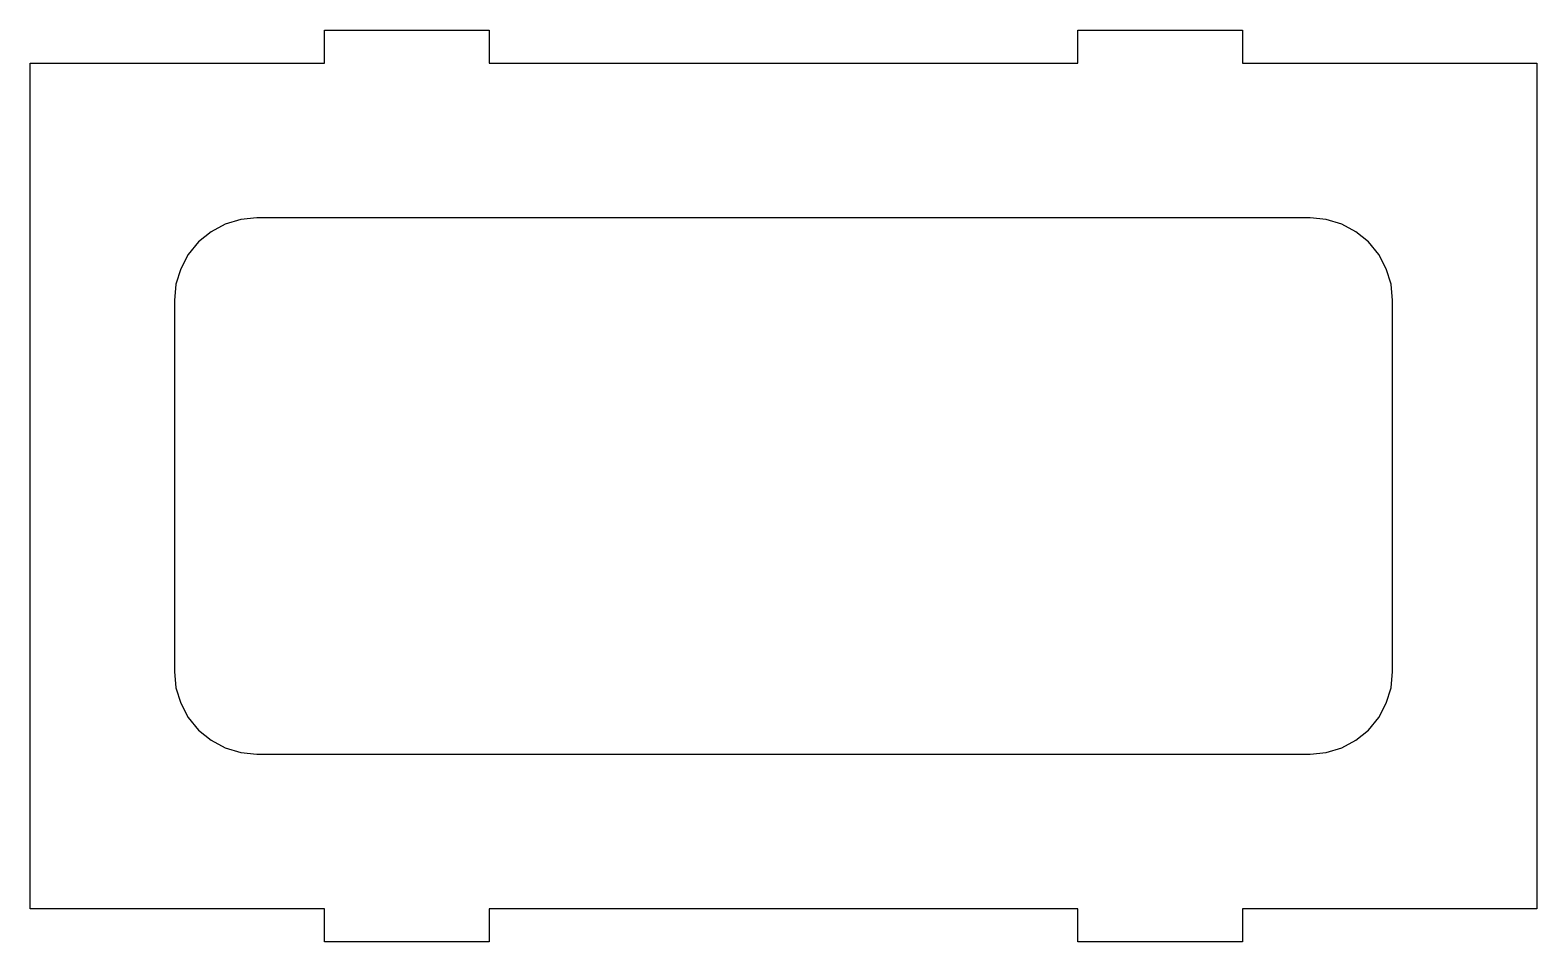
# Model space of a CAD drawing. Header units: metres. Extents: x -73 to 73, y -44 to 44.
import ezdxf

# ---------------------------------------------------------------- set-up
doc = ezdxf.new("R2010")
doc.units = ezdxf.units.M

msp = doc.modelspace()

# ---------------------------------------------------------------- linework, layer by layer
for points in [[(44.55, -41), (44.55, -44.2), (28.55, -44.2), (28.55, -41), (-28.55, -41), (-28.55, -44.2), (-44.55, -44.2), (-44.55, -41), (-73.1, -41), (-73.1, 41), (-44.55, 41), (-44.55, 44.2), (-28.55, 44.2), (-28.55, 41), (28.55, 41), (28.55, 44.2), (44.55, 44.2), (44.55, 41), (73.1, 41), (73.1, -41)], [(52.66, -25.85), (54.16, -25.39), (55.54, -24.65), (56.76, -23.66), (57.75, -22.44), (58.49, -21.06), (58.95, -19.56), (59.1, -18), (59.1, 18), (58.95, 19.56), (58.49, 21.06), (57.75, 22.44), (56.76, 23.66), (55.54, 24.65), (54.16, 25.39), (52.66, 25.85), (51.1, 26), (-51.1, 26), (-52.66, 25.85), (-54.16, 25.39), (-55.54, 24.65), (-56.76, 23.66), (-57.75, 22.44), (-58.49, 21.06), (-58.95, 19.56), (-59.1, 18), (-59.1, -18), (-58.95, -19.56), (-58.49, -21.06), (-57.75, -22.44), (-56.76, -23.66), (-55.54, -24.65), (-54.16, -25.39), (-52.66, -25.85), (-51.1, -26), (51.1, -26)]]:
    msp.add_lwpolyline(points, close=True)

doc.saveas('drawing.dxf')
